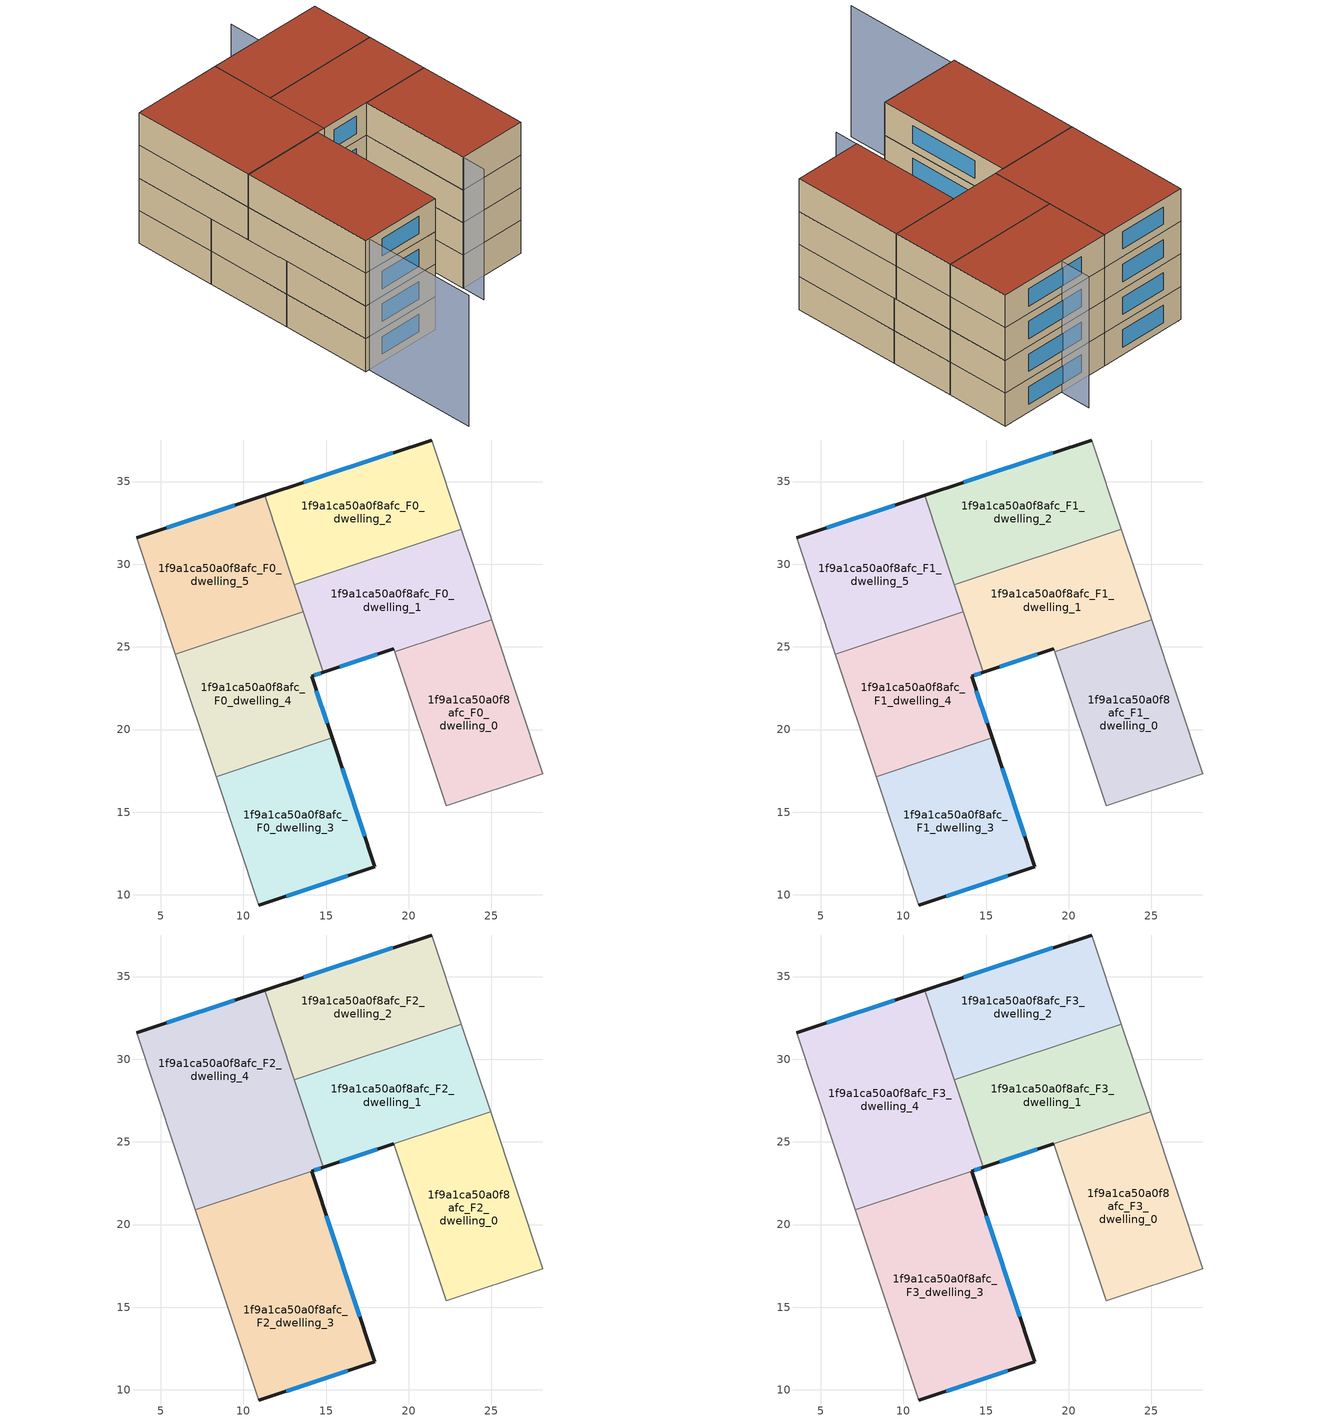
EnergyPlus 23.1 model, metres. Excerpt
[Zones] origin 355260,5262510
1f9a1ca50a0f8afc_F0_dwelling_0
 floor ground (EU_floor_Construction): 25.01,26.65 28.11,17.32 22.26,15.38 19.16,24.7 z0
 wall adiabatic (EU_wall_Construction): 19.16,24.7 22.26,15.38 28.11,17.32 25.01,26.65 z0:3
 wall to 1f9a1ca50a0f8afc_F0_dwelling_1 (EU_wall_Construction): 25.01,26.65 19.16,24.7 z0:3
1f9a1ca50a0f8afc_F0_dwelling_1
 floor ground (EU_floor_Construction): 23.19,32.12 25.01,26.65 19.16,24.7 19.1,24.88 14.84,23.47 13.09,28.76 z0
 wall outside (EU_wall_Construction): 14.84,23.47 19.1,24.88 z0:3
 wall to 1f9a1ca50a0f8afc_F0_dwelling_2 (EU_wall_Construction): 23.19,32.12 13.09,28.76 z0:3
 wall adiabatic (EU_wall_Construction): 25.01,26.65 23.19,32.12 / 19.1,24.88 19.16,24.7 z0:3
 wall to 1f9a1ca50a0f8afc_F0_dwelling_4 (EU_wall_Construction): 13.63,27.13 14.84,23.47 z0:3
 wall to 1f9a1ca50a0f8afc_F0_dwelling_5 (EU_wall_Construction): 13.09,28.76 13.63,27.13 z0:3
 window (EU_Window_Construction): 15.84,23.8 18.1,24.55 z0.7:2.3
1f9a1ca50a0f8afc_F0_dwelling_2
 floor ground (EU_floor_Construction): 21.4,37.51 23.19,32.12 13.09,28.76 11.29,34.17 z0
 wall outside (EU_wall_Construction): 21.4,37.51 11.29,34.17 z0:3
 wall adiabatic (EU_wall_Construction): 23.19,32.12 21.4,37.51 z0:3
 wall to 1f9a1ca50a0f8afc_F0_dwelling_5 (EU_wall_Construction): 11.29,34.17 13.09,28.76 z0:3
 window (EU_Window_Construction): 19.02,36.73 13.66,34.96 z0.7:2.3
1f9a1ca50a0f8afc_F0_dwelling_3
 floor ground (EU_floor_Construction): 15.36,19.49 17.95,11.71 10.93,9.39 8.35,17.16 z0
 wall outside (EU_wall_Construction): 10.93,9.39 17.95,11.71 15.36,19.49 z0:3
 wall to 1f9a1ca50a0f8afc_F0_dwelling_4 (EU_wall_Construction): 15.36,19.49 8.35,17.16 z0:3
 wall adiabatic (EU_wall_Construction): 8.35,17.16 10.93,9.39 z0:3
 window (EU_Window_Construction): 17.34,13.54 15.97,17.66 / 12.58,9.94 16.3,11.16 z0.7:2.3
1f9a1ca50a0f8afc_F0_dwelling_4
 floor ground (EU_floor_Construction): 13.63,27.13 14.84,23.47 14.12,23.24 15.36,19.49 8.35,17.16 5.89,24.56 z0
 wall outside (EU_wall_Construction): 15.36,19.49 14.12,23.24 14.84,23.47 z0:3
 wall to 1f9a1ca50a0f8afc_F0_dwelling_5 (EU_wall_Construction): 13.63,27.13 5.89,24.56 z0:3
 wall adiabatic (EU_wall_Construction): 5.89,24.56 8.35,17.16 z0:3
 window (EU_Window_Construction): 14.29,23.29 14.67,23.42 / 15.07,20.37 14.41,22.36 z0.7:2.3
1f9a1ca50a0f8afc_F0_dwelling_5
 floor ground (EU_floor_Construction): 11.29,34.17 13.63,27.13 5.89,24.56 3.54,31.61 z0
 wall outside (EU_wall_Construction): 11.29,34.17 3.54,31.61 z0:3
 wall adiabatic (EU_wall_Construction): 3.54,31.61 5.89,24.56 z0:3
 window (EU_Window_Construction): 9.47,33.57 5.36,32.21 z0.7:2.3
1f9a1ca50a0f8afc_F1_dwelling_0
 floor to 1f9a1ca50a0f8afc_F0_dwelling_0 (EU_floor_Construction): 25.01,26.65 28.11,17.32 22.26,15.38 19.16,24.7 z3
 wall adiabatic (EU_wall_Construction): 19.16,24.7 22.26,15.38 28.11,17.32 25.01,26.65 z3:6
 wall to 1f9a1ca50a0f8afc_F1_dwelling_1 (EU_wall_Construction): 25.01,26.65 19.16,24.7 z3:6
1f9a1ca50a0f8afc_F1_dwelling_1
 floor to 1f9a1ca50a0f8afc_F0_dwelling_1 (EU_floor_Construction): 23.19,32.12 25.01,26.65 19.16,24.7 19.1,24.88 14.84,23.47 13.09,28.76 z3
 wall outside (EU_wall_Construction): 14.84,23.47 19.1,24.88 z3:6
 wall to 1f9a1ca50a0f8afc_F1_dwelling_2 (EU_wall_Construction): 23.19,32.12 13.09,28.76 z3:6
 wall adiabatic (EU_wall_Construction): 25.01,26.65 23.19,32.12 / 19.1,24.88 19.16,24.7 z3:6
 wall to 1f9a1ca50a0f8afc_F1_dwelling_4 (EU_wall_Construction): 13.63,27.13 14.84,23.47 z3:6
 wall to 1f9a1ca50a0f8afc_F1_dwelling_5 (EU_wall_Construction): 13.09,28.76 13.63,27.13 z3:6
 window (EU_Window_Construction): 15.84,23.8 18.1,24.55 z3.7:5.3
 roof outside (EU_roof_Construction): 24.95,26.82 14.84,23.47 19.1,24.88 z6
1f9a1ca50a0f8afc_F1_dwelling_2
 floor to 1f9a1ca50a0f8afc_F0_dwelling_2 (EU_floor_Construction): 21.4,37.51 23.19,32.12 13.09,28.76 11.29,34.17 z3
 wall outside (EU_wall_Construction): 21.4,37.51 11.29,34.17 z3:6
 wall adiabatic (EU_wall_Construction): 23.19,32.12 21.4,37.51 z3:6
 wall to 1f9a1ca50a0f8afc_F1_dwelling_5 (EU_wall_Construction): 11.29,34.17 13.09,28.76 z3:6
 window (EU_Window_Construction): 19.02,36.73 13.66,34.96 z3.7:5.3
1f9a1ca50a0f8afc_F1_dwelling_3
 floor to 1f9a1ca50a0f8afc_F0_dwelling_3 (EU_floor_Construction): 15.36,19.49 17.95,11.71 10.93,9.39 8.35,17.16 z3
 wall outside (EU_wall_Construction): 10.93,9.39 17.95,11.71 15.36,19.49 z3:6
 wall to 1f9a1ca50a0f8afc_F1_dwelling_4 (EU_wall_Construction): 15.36,19.49 8.35,17.16 z3:6
 wall adiabatic (EU_wall_Construction): 8.35,17.16 10.93,9.39 z3:6
 window (EU_Window_Construction): 17.34,13.54 15.97,17.66 / 12.58,9.94 16.3,11.16 z3.7:5.3
1f9a1ca50a0f8afc_F1_dwelling_4
 floor to 1f9a1ca50a0f8afc_F0_dwelling_4 (EU_floor_Construction): 13.63,27.13 14.84,23.47 14.12,23.24 15.36,19.49 8.35,17.16 5.89,24.56 z3
 wall outside (EU_wall_Construction): 15.36,19.49 14.12,23.24 14.84,23.47 z3:6
 wall to 1f9a1ca50a0f8afc_F1_dwelling_5 (EU_wall_Construction): 13.63,27.13 5.89,24.56 z3:6
 wall adiabatic (EU_wall_Construction): 5.89,24.56 8.35,17.16 z3:6
 window (EU_Window_Construction): 14.29,23.29 14.67,23.42 / 15.07,20.37 14.41,22.36 z3.7:5.3
1f9a1ca50a0f8afc_F1_dwelling_5
 floor to 1f9a1ca50a0f8afc_F0_dwelling_5 (EU_floor_Construction): 11.29,34.17 13.63,27.13 5.89,24.56 3.54,31.61 z3
 wall outside (EU_wall_Construction): 11.29,34.17 3.54,31.61 z3:6
 wall adiabatic (EU_wall_Construction): 3.54,31.61 5.89,24.56 z3:6
 window (EU_Window_Construction): 9.47,33.57 5.36,32.21 z3.7:5.3
1f9a1ca50a0f8afc_F2_dwelling_0
 floor to 1f9a1ca50a0f8afc_F1_dwelling_0 (EU_floor_Construction): 25.01,26.65 28.11,17.32 22.26,15.38 19.16,24.7 z6
 floor to 1f9a1ca50a0f8afc_F1_dwelling_1 (EU_floor_Construction): 24.95,26.82 25.01,26.65 19.16,24.7 19.1,24.88 z6
 wall adiabatic (EU_wall_Construction): 19.1,24.88 22.26,15.38 28.11,17.32 24.95,26.83 z6:9
 wall to 1f9a1ca50a0f8afc_F2_dwelling_1 (EU_wall_Construction): 24.95,26.83 19.09,24.88 z6:9
1f9a1ca50a0f8afc_F2_dwelling_1
 floor to 1f9a1ca50a0f8afc_F1_dwelling_1 (EU_floor_Construction): 23.19,32.12 24.95,26.82 14.84,23.47 13.09,28.76 z6
 wall outside (EU_wall_Construction): 14.84,23.47 19.09,24.88 z6:9
 wall adiabatic (EU_wall_Construction): 24.95,26.83 23.19,32.12 z6:9
 wall to 1f9a1ca50a0f8afc_F2_dwelling_2 (EU_wall_Construction): 23.19,32.12 13.09,28.76 z6:9
 wall to 1f9a1ca50a0f8afc_F2_dwelling_4 (EU_wall_Construction): 13.09,28.76 14.84,23.47 z6:9
 window (EU_Window_Construction): 15.84,23.81 18.1,24.55 z6.7:8.3
1f9a1ca50a0f8afc_F2_dwelling_2
 floor to 1f9a1ca50a0f8afc_F1_dwelling_2 (EU_floor_Construction): 21.4,37.51 23.19,32.12 13.09,28.76 11.29,34.17 z6
 wall outside (EU_wall_Construction): 21.4,37.51 11.29,34.17 z6:9
 wall adiabatic (EU_wall_Construction): 23.19,32.12 21.4,37.51 z6:9
 wall to 1f9a1ca50a0f8afc_F2_dwelling_4 (EU_wall_Construction): 11.29,34.17 13.08,28.76 z6:9
 window (EU_Window_Construction): 19.02,36.73 13.66,34.96 z6.7:8.3
1f9a1ca50a0f8afc_F2_dwelling_3
 floor to 1f9a1ca50a0f8afc_F1_dwelling_3 (EU_floor_Construction): 15.36,19.49 17.95,11.71 10.93,9.39 8.35,17.16 z6
 floor to 1f9a1ca50a0f8afc_F1_dwelling_4 (EU_floor_Construction): 14.12,23.24 15.36,19.49 8.35,17.16 7.1,20.9 z6
 wall outside (EU_wall_Construction): 10.93,9.39 17.95,11.71 14.12,23.24 z6:9
 wall adiabatic (EU_wall_Construction): 7.1,20.9 10.93,9.39 z6:9
 wall to 1f9a1ca50a0f8afc_F2_dwelling_4 (EU_wall_Construction): 14.12,23.24 7.1,20.9 z6:9
 window (EU_Window_Construction): 17.05,14.42 15.02,20.53 / 12.58,9.94 16.3,11.16 z6.7:8.3
1f9a1ca50a0f8afc_F2_dwelling_4
 floor to 1f9a1ca50a0f8afc_F1_dwelling_4 (EU_floor_Construction): 13.63,27.13 14.84,23.47 7.1,20.9 5.89,24.56 z6
 floor to 1f9a1ca50a0f8afc_F1_dwelling_5 (EU_floor_Construction): 11.29,34.17 13.63,27.13 5.89,24.56 3.54,31.61 z6
 wall outside (EU_wall_Construction): 11.29,34.17 3.54,31.61 / 14.12,23.23 14.84,23.47 z6:9
 wall adiabatic (EU_wall_Construction): 3.54,31.61 7.1,20.9 z6:9
 window (EU_Window_Construction): 9.47,33.57 5.36,32.21 / 14.29,23.29 14.67,23.42 z6.7:8.3
1f9a1ca50a0f8afc_F3_dwelling_0
 floor to 1f9a1ca50a0f8afc_F2_dwelling_0 (EU_floor_Construction): 24.95,26.83 28.11,17.32 22.26,15.38 19.1,24.88 z9
 wall adiabatic (EU_wall_Construction): 19.1,24.88 22.26,15.38 28.11,17.32 24.95,26.83 z9:12
 wall to 1f9a1ca50a0f8afc_F3_dwelling_1 (EU_wall_Construction): 24.95,26.83 19.09,24.88 z9:12
 roof outside (EU_roof_Construction): 28.11,17.32 24.95,26.83 19.1,24.88 22.26,15.38 z12
1f9a1ca50a0f8afc_F3_dwelling_1
 floor to 1f9a1ca50a0f8afc_F2_dwelling_1 (EU_floor_Construction): 23.19,32.12 24.95,26.83 14.84,23.47 13.09,28.76 z9
 wall outside (EU_wall_Construction): 14.84,23.47 19.09,24.88 z9:12
 wall adiabatic (EU_wall_Construction): 24.95,26.83 23.19,32.12 z9:12
 wall to 1f9a1ca50a0f8afc_F3_dwelling_2 (EU_wall_Construction): 23.19,32.12 13.09,28.76 z9:12
 wall to 1f9a1ca50a0f8afc_F3_dwelling_4 (EU_wall_Construction): 13.09,28.76 14.84,23.47 z9:12
 window (EU_Window_Construction): 15.84,23.81 18.1,24.55 z9.7:11.3
 roof outside (EU_roof_Construction): 24.95,26.83 23.19,32.12 13.09,28.76 14.84,23.47 z12
1f9a1ca50a0f8afc_F3_dwelling_2
 floor to 1f9a1ca50a0f8afc_F2_dwelling_2 (EU_floor_Construction): 21.4,37.51 23.19,32.12 13.09,28.76 11.29,34.17 z9
 wall outside (EU_wall_Construction): 21.4,37.51 11.29,34.17 z9:12
 wall adiabatic (EU_wall_Construction): 23.19,32.12 21.4,37.51 z9:12
 wall to 1f9a1ca50a0f8afc_F3_dwelling_4 (EU_wall_Construction): 11.29,34.17 13.08,28.76 z9:12
 window (EU_Window_Construction): 19.02,36.73 13.66,34.96 z9.7:11.3
 roof outside (EU_roof_Construction): 23.19,32.12 21.4,37.51 11.29,34.17 13.09,28.76 z12
1f9a1ca50a0f8afc_F3_dwelling_3
 floor to 1f9a1ca50a0f8afc_F2_dwelling_3 (EU_floor_Construction): 14.12,23.24 17.95,11.71 10.93,9.39 7.1,20.9 z9
 wall outside (EU_wall_Construction): 10.93,9.39 17.95,11.71 14.12,23.24 z9:12
 wall adiabatic (EU_wall_Construction): 7.1,20.9 10.93,9.39 z9:12
 wall to 1f9a1ca50a0f8afc_F3_dwelling_4 (EU_wall_Construction): 14.12,23.24 7.1,20.9 z9:12
 window (EU_Window_Construction): 17.05,14.42 15.02,20.53 / 12.58,9.94 16.3,11.16 z9.7:11.3
 roof outside (EU_roof_Construction): 17.95,11.71 14.12,23.24 7.1,20.9 10.93,9.39 z12
1f9a1ca50a0f8afc_F3_dwelling_4
 floor to 1f9a1ca50a0f8afc_F2_dwelling_4 (EU_floor_Construction): 11.29,34.17 14.84,23.47 7.1,20.9 3.54,31.61 z9
 wall outside (EU_wall_Construction): 11.29,34.17 3.54,31.61 / 14.12,23.23 14.84,23.47 z9:12
 wall adiabatic (EU_wall_Construction): 3.54,31.61 7.1,20.9 z9:12
 window (EU_Window_Construction): 9.47,33.57 5.36,32.21 / 14.29,23.29 14.67,23.42 z9.7:11.3
 roof outside (EU_roof_Construction): 14.84,23.47 11.29,34.17 3.54,31.61 7.1,20.9 z12
shading: 3.82,31.74 14.47,-0.27 / 22.92,13.35 14.81,38.33 z0:12
[Building]
EU S2 Campaign: North Axis=0; Terrain=City; Solar Distribution=FullExterior
[Site:Location]
Budapest.Ferenc.Liszt.Intl.AP: Latitude=47.437; Longitude=19.256; Time Zone=1; Elevation=185
[SizingPeriod:WeatherFileDays]
AnnualSizingPeriod: Begin Month=1; Begin Day of Month=1; End Month=12; End Day of Month=31; Day of Week for Start Day=Monday; Use Weather File Daylight Saving Period=No; Use Weather File Rain and Snow Indicators=No
[MATERIAL]
EU_InternalMass_Material: Roughness=MediumRough; Thickness=0.1; Conductivity=1; Density=1800; Specific Heat=900; Thermal Absorptance=0.9; Solar Absorptance=0.7; Visible Absorptance=0.7
[MATERIAL:NOMASS] Roughness=MediumRough; Thermal Absorptance=0.9; Solar Absorptance=0.7; Visible Absorptance=0.7
Name | Thermal Resistance
EU_wall_NoMass | 0.832559
EU_roof_NoMass | 1.39638
EU_floor_NoMass | 0.872794
[WINDOWMATERIAL:SIMPLEGLAZINGSYSTEM]
EU_Window_SimpleGlazing: UFactor=2.79869; Solar Heat Gain Coefficient=0.75; Visible Transmittance=0.75
[CONSTRUCTION]
EU_wall_Construction: EU_wall_NoMass
EU_roof_Construction: EU_roof_NoMass
EU_floor_Construction: EU_floor_NoMass
EU_Window_Construction: EU_Window_SimpleGlazing
EU_InternalMass_Construction: EU_InternalMass_Material
[ZONE] Type=1; Multiplier=1; Ceiling Height=autocalculate; Floor Area=autocalculate; Part of Total Floor Area=Yes
Name | Volume
1f9a1ca50a0f8afc_F0_dwelling_0; 1f9a1ca50a0f8afc_F1_dwelling_0 | 181.718
1f9a1ca50a0f8afc_F2_dwelling_0; 1f9a1ca50a0f8afc_F3_dwelling_0 | 185.22
1f9a1ca50a0f8afc_F0_dwelling_1; 1f9a1ca50a0f8afc_F1_dwelling_1; 1f9a1ca50a0f8afc_F0_dwelling_5; 1f9a1ca50a0f8afc_F1_dwelling_5 | 181.735
1f9a1ca50a0f8afc_F2_dwelling_1; 1f9a1ca50a0f8afc_F3_dwelling_1 | 178.187
1f9a1ca50a0f8afc_F0_dwelling_2; 1f9a1ca50a0f8afc_F1_dwelling_2; 1f9a1ca50a0f8afc_F2_dwelling_2; 1f9a1ca50a0f8afc_F3_dwelling_2 | 181.709
1f9a1ca50a0f8afc_F0_dwelling_3; 1f9a1ca50a0f8afc_F1_dwelling_3 | 181.734
1f9a1ca50a0f8afc_F2_dwelling_3; 1f9a1ca50a0f8afc_F3_dwelling_3 | 269.219
1f9a1ca50a0f8afc_F0_dwelling_4; 1f9a1ca50a0f8afc_F1_dwelling_4 | 181.724
1f9a1ca50a0f8afc_F2_dwelling_4; 1f9a1ca50a0f8afc_F3_dwelling_4 | 275.988
[INTERNALMASS] Construction=EU_InternalMass_Construction
Name | Zone or ZoneList | Surface Area
1f9a1ca50a0f8afc_F0_dwelling_0_EU_InternalMass | 1f9a1ca50a0f8afc_F0_dwelling_0 | 60.5724
1f9a1ca50a0f8afc_F0_dwelling_1_EU_InternalMass | 1f9a1ca50a0f8afc_F0_dwelling_1 | 60.5785
1f9a1ca50a0f8afc_F0_dwelling_2_EU_InternalMass | 1f9a1ca50a0f8afc_F0_dwelling_2 | 60.5698
1f9a1ca50a0f8afc_F0_dwelling_3_EU_InternalMass | 1f9a1ca50a0f8afc_F0_dwelling_3 | 60.5777
1f9a1ca50a0f8afc_F0_dwelling_4_EU_InternalMass | 1f9a1ca50a0f8afc_F0_dwelling_4 | 60.5746
1f9a1ca50a0f8afc_F0_dwelling_5_EU_InternalMass | 1f9a1ca50a0f8afc_F0_dwelling_5 | 60.5783
1f9a1ca50a0f8afc_F1_dwelling_0_EU_InternalMass | 1f9a1ca50a0f8afc_F1_dwelling_0 | 60.5724
1f9a1ca50a0f8afc_F1_dwelling_1_EU_InternalMass | 1f9a1ca50a0f8afc_F1_dwelling_1 | 60.5785
1f9a1ca50a0f8afc_F1_dwelling_2_EU_InternalMass | 1f9a1ca50a0f8afc_F1_dwelling_2 | 60.5698
1f9a1ca50a0f8afc_F1_dwelling_3_EU_InternalMass | 1f9a1ca50a0f8afc_F1_dwelling_3 | 60.5777
1f9a1ca50a0f8afc_F1_dwelling_4_EU_InternalMass | 1f9a1ca50a0f8afc_F1_dwelling_4 | 60.5746
1f9a1ca50a0f8afc_F1_dwelling_5_EU_InternalMass | 1f9a1ca50a0f8afc_F1_dwelling_5 | 60.5783
1f9a1ca50a0f8afc_F2_dwelling_0_EU_InternalMass | 1f9a1ca50a0f8afc_F2_dwelling_0 | 61.74
1f9a1ca50a0f8afc_F2_dwelling_1_EU_InternalMass | 1f9a1ca50a0f8afc_F2_dwelling_1 | 59.4164
1f9a1ca50a0f8afc_F2_dwelling_2_EU_InternalMass | 1f9a1ca50a0f8afc_F2_dwelling_2 | 60.5698
1f9a1ca50a0f8afc_F2_dwelling_3_EU_InternalMass | 1f9a1ca50a0f8afc_F2_dwelling_3 | 89.7396
1f9a1ca50a0f8afc_F2_dwelling_4_EU_InternalMass | 1f9a1ca50a0f8afc_F2_dwelling_4 | 91.9935
1f9a1ca50a0f8afc_F3_dwelling_0_EU_InternalMass | 1f9a1ca50a0f8afc_F3_dwelling_0 | 61.74
1f9a1ca50a0f8afc_F3_dwelling_1_EU_InternalMass | 1f9a1ca50a0f8afc_F3_dwelling_1 | 59.4164
1f9a1ca50a0f8afc_F3_dwelling_2_EU_InternalMass | 1f9a1ca50a0f8afc_F3_dwelling_2 | 60.5698
1f9a1ca50a0f8afc_F3_dwelling_3_EU_InternalMass | 1f9a1ca50a0f8afc_F3_dwelling_3 | 89.7396
1f9a1ca50a0f8afc_F3_dwelling_4_EU_InternalMass | 1f9a1ca50a0f8afc_F3_dwelling_4 | 91.9935
[OTHEREQUIPMENT] Fuel Type=Electricity; Design Level Calculation Method=Watts/Area; Power per Zone Floor Area=1; Fraction Latent=0; Fraction Radiant=0; Fraction Lost=0; Carbon Dioxide Generation Rate=0; EndUse Subcategory=EU_Step8_InternalGains
Name | Zone or ZoneList or Space or SpaceList | Schedule
EU_Step8_InternalGain_1f9a1ca50a0f8afc_F0_dwelling_0_f000 | 1f9a1ca50a0f8afc_F0_dwelling_0 | EU_Step8_GainSchedule_1f9a1ca50a0f8afc_F0_dwelling_0_f000
EU_Step8_InternalGain_1f9a1ca50a0f8afc_F0_dwelling_1_f000 | 1f9a1ca50a0f8afc_F0_dwelling_1 | EU_Step8_GainSchedule_1f9a1ca50a0f8afc_F0_dwelling_1_f000
EU_Step8_InternalGain_1f9a1ca50a0f8afc_F0_dwelling_2_f000 | 1f9a1ca50a0f8afc_F0_dwelling_2 | EU_Step8_GainSchedule_1f9a1ca50a0f8afc_F0_dwelling_2_f000
EU_Step8_InternalGain_1f9a1ca50a0f8afc_F0_dwelling_3_f000 | 1f9a1ca50a0f8afc_F0_dwelling_3 | EU_Step8_GainSchedule_1f9a1ca50a0f8afc_F0_dwelling_3_f000
EU_Step8_InternalGain_1f9a1ca50a0f8afc_F0_dwelling_4_f000 | 1f9a1ca50a0f8afc_F0_dwelling_4 | EU_Step8_GainSchedule_1f9a1ca50a0f8afc_F0_dwelling_4_f000
EU_Step8_InternalGain_1f9a1ca50a0f8afc_F0_dwelling_5_f000 | 1f9a1ca50a0f8afc_F0_dwelling_5 | EU_Step8_GainSchedule_1f9a1ca50a0f8afc_F0_dwelling_5_f000
EU_Step8_InternalGain_1f9a1ca50a0f8afc_F1_dwelling_0_f000 | 1f9a1ca50a0f8afc_F1_dwelling_0 | EU_Step8_GainSchedule_1f9a1ca50a0f8afc_F1_dwelling_0_f000
EU_Step8_InternalGain_1f9a1ca50a0f8afc_F1_dwelling_1_f000 | 1f9a1ca50a0f8afc_F1_dwelling_1 | EU_Step8_GainSchedule_1f9a1ca50a0f8afc_F1_dwelling_1_f000
EU_Step8_InternalGain_1f9a1ca50a0f8afc_F1_dwelling_2_f000 | 1f9a1ca50a0f8afc_F1_dwelling_2 | EU_Step8_GainSchedule_1f9a1ca50a0f8afc_F1_dwelling_2_f000
EU_Step8_InternalGain_1f9a1ca50a0f8afc_F1_dwelling_3_f000 | 1f9a1ca50a0f8afc_F1_dwelling_3 | EU_Step8_GainSchedule_1f9a1ca50a0f8afc_F1_dwelling_3_f000
EU_Step8_InternalGain_1f9a1ca50a0f8afc_F1_dwelling_4_f000 | 1f9a1ca50a0f8afc_F1_dwelling_4 | EU_Step8_GainSchedule_1f9a1ca50a0f8afc_F1_dwelling_4_f000
EU_Step8_InternalGain_1f9a1ca50a0f8afc_F1_dwelling_5_f000 | 1f9a1ca50a0f8afc_F1_dwelling_5 | EU_Step8_GainSchedule_1f9a1ca50a0f8afc_F1_dwelling_5_f000
EU_Step8_InternalGain_1f9a1ca50a0f8afc_F2_dwelling_0_f000 | 1f9a1ca50a0f8afc_F2_dwelling_0 | EU_Step8_GainSchedule_1f9a1ca50a0f8afc_F2_dwelling_0_f000
EU_Step8_InternalGain_1f9a1ca50a0f8afc_F2_dwelling_1_f000 | 1f9a1ca50a0f8afc_F2_dwelling_1 | EU_Step8_GainSchedule_1f9a1ca50a0f8afc_F2_dwelling_1_f000
EU_Step8_InternalGain_1f9a1ca50a0f8afc_F2_dwelling_2_f000 | 1f9a1ca50a0f8afc_F2_dwelling_2 | EU_Step8_GainSchedule_1f9a1ca50a0f8afc_F2_dwelling_2_f000
EU_Step8_InternalGain_1f9a1ca50a0f8afc_F2_dwelling_3_f000 | 1f9a1ca50a0f8afc_F2_dwelling_3 | EU_Step8_GainSchedule_1f9a1ca50a0f8afc_F2_dwelling_3_f000
EU_Step8_InternalGain_1f9a1ca50a0f8afc_F2_dwelling_4_f000 | 1f9a1ca50a0f8afc_F2_dwelling_4 | EU_Step8_GainSchedule_1f9a1ca50a0f8afc_F2_dwelling_4_f000
EU_Step8_InternalGain_1f9a1ca50a0f8afc_F3_dwelling_0_f000 | 1f9a1ca50a0f8afc_F3_dwelling_0 | EU_Step8_GainSchedule_1f9a1ca50a0f8afc_F3_dwelling_0_f000
EU_Step8_InternalGain_1f9a1ca50a0f8afc_F3_dwelling_1_f000 | 1f9a1ca50a0f8afc_F3_dwelling_1 | EU_Step8_GainSchedule_1f9a1ca50a0f8afc_F3_dwelling_1_f000
EU_Step8_InternalGain_1f9a1ca50a0f8afc_F3_dwelling_2_f000 | 1f9a1ca50a0f8afc_F3_dwelling_2 | EU_Step8_GainSchedule_1f9a1ca50a0f8afc_F3_dwelling_2_f000
EU_Step8_InternalGain_1f9a1ca50a0f8afc_F3_dwelling_3_f000 | 1f9a1ca50a0f8afc_F3_dwelling_3 | EU_Step8_GainSchedule_1f9a1ca50a0f8afc_F3_dwelling_3_f000
EU_Step8_InternalGain_1f9a1ca50a0f8afc_F3_dwelling_4_f000 | 1f9a1ca50a0f8afc_F3_dwelling_4 | EU_Step8_GainSchedule_1f9a1ca50a0f8afc_F3_dwelling_4_f000
[ZONEVENTILATION:DESIGNFLOWRATE] Schedule=EU_AlwaysOn; Design Flow Rate Calculation Method=AirChanges/Hour; Air Changes per Hour=0.475469; Ventilation Type=Natural; Fan Pressure Rise=0; Fan Total Efficiency=1; Constant Term Coefficient=1; Temperature Term Coefficient=0; Velocity Term Coefficient=0; Velocity Squared Term Coefficient=0; Minimum Indoor Temperature=-100; Maximum Indoor Temperature=100; Delta Temperature=-100; Minimum Outdoor Temperature=-100; Maximum Outdoor Temperature=100; Maximum Wind Speed=40
Name | Zone or ZoneList or Space or SpaceList
EU_ConstantAir_1f9a1ca50a0f8afc_F0_dwelling_0 | 1f9a1ca50a0f8afc_F0_dwelling_0
EU_ConstantAir_1f9a1ca50a0f8afc_F0_dwelling_1 | 1f9a1ca50a0f8afc_F0_dwelling_1
EU_ConstantAir_1f9a1ca50a0f8afc_F0_dwelling_2 | 1f9a1ca50a0f8afc_F0_dwelling_2
EU_ConstantAir_1f9a1ca50a0f8afc_F0_dwelling_3 | 1f9a1ca50a0f8afc_F0_dwelling_3
EU_ConstantAir_1f9a1ca50a0f8afc_F0_dwelling_4 | 1f9a1ca50a0f8afc_F0_dwelling_4
EU_ConstantAir_1f9a1ca50a0f8afc_F0_dwelling_5 | 1f9a1ca50a0f8afc_F0_dwelling_5
EU_ConstantAir_1f9a1ca50a0f8afc_F1_dwelling_0 | 1f9a1ca50a0f8afc_F1_dwelling_0
EU_ConstantAir_1f9a1ca50a0f8afc_F1_dwelling_1 | 1f9a1ca50a0f8afc_F1_dwelling_1
EU_ConstantAir_1f9a1ca50a0f8afc_F1_dwelling_2 | 1f9a1ca50a0f8afc_F1_dwelling_2
EU_ConstantAir_1f9a1ca50a0f8afc_F1_dwelling_3 | 1f9a1ca50a0f8afc_F1_dwelling_3
EU_ConstantAir_1f9a1ca50a0f8afc_F1_dwelling_4 | 1f9a1ca50a0f8afc_F1_dwelling_4
EU_ConstantAir_1f9a1ca50a0f8afc_F1_dwelling_5 | 1f9a1ca50a0f8afc_F1_dwelling_5
EU_ConstantAir_1f9a1ca50a0f8afc_F2_dwelling_0 | 1f9a1ca50a0f8afc_F2_dwelling_0
EU_ConstantAir_1f9a1ca50a0f8afc_F2_dwelling_1 | 1f9a1ca50a0f8afc_F2_dwelling_1
EU_ConstantAir_1f9a1ca50a0f8afc_F2_dwelling_2 | 1f9a1ca50a0f8afc_F2_dwelling_2
EU_ConstantAir_1f9a1ca50a0f8afc_F2_dwelling_3 | 1f9a1ca50a0f8afc_F2_dwelling_3
EU_ConstantAir_1f9a1ca50a0f8afc_F2_dwelling_4 | 1f9a1ca50a0f8afc_F2_dwelling_4
EU_ConstantAir_1f9a1ca50a0f8afc_F3_dwelling_0 | 1f9a1ca50a0f8afc_F3_dwelling_0
EU_ConstantAir_1f9a1ca50a0f8afc_F3_dwelling_1 | 1f9a1ca50a0f8afc_F3_dwelling_1
EU_ConstantAir_1f9a1ca50a0f8afc_F3_dwelling_2 | 1f9a1ca50a0f8afc_F3_dwelling_2
EU_ConstantAir_1f9a1ca50a0f8afc_F3_dwelling_3 | 1f9a1ca50a0f8afc_F3_dwelling_3
EU_ConstantAir_1f9a1ca50a0f8afc_F3_dwelling_4 | 1f9a1ca50a0f8afc_F3_dwelling_4
[HVACTEMPLATE:THERMOSTAT] Constant Heating Setpoint=20; Constant Cooling Setpoint=50
EU_HeatOnly_1f9a1ca50a0f8afc_F0_dwelling_0; EU_HeatOnly_1f9a1ca50a0f8afc_F0_dwelling_1; EU_HeatOnly_1f9a1ca50a0f8afc_F0_dwelling_2; EU_HeatOnly_1f9a1ca50a0f8afc_F0_dwelling_3; EU_HeatOnly_1f9a1ca50a0f8afc_F0_dwelling_4; EU_HeatOnly_1f9a1ca50a0f8afc_F0_dwelling_5; EU_HeatOnly_1f9a1ca50a0f8afc_F1_dwelling_0; EU_HeatOnly_1f9a1ca50a0f8afc_F1_dwelling_1; EU_HeatOnly_1f9a1ca50a0f8afc_F1_dwelling_2; EU_HeatOnly_1f9a1ca50a0f8afc_F1_dwelling_3; EU_HeatOnly_1f9a1ca50a0f8afc_F1_dwelling_4; EU_HeatOnly_1f9a1ca50a0f8afc_F1_dwelling_5; EU_HeatOnly_1f9a1ca50a0f8afc_F2_dwelling_0; EU_HeatOnly_1f9a1ca50a0f8afc_F2_dwelling_1; EU_HeatOnly_1f9a1ca50a0f8afc_F2_dwelling_2; EU_HeatOnly_1f9a1ca50a0f8afc_F2_dwelling_3; EU_HeatOnly_1f9a1ca50a0f8afc_F2_dwelling_4; EU_HeatOnly_1f9a1ca50a0f8afc_F3_dwelling_0; EU_HeatOnly_1f9a1ca50a0f8afc_F3_dwelling_1; EU_HeatOnly_1f9a1ca50a0f8afc_F3_dwelling_2; EU_HeatOnly_1f9a1ca50a0f8afc_F3_dwelling_3; EU_HeatOnly_1f9a1ca50a0f8afc_F3_dwelling_4
[HVACTEMPLATE:ZONE:IDEALLOADSAIRSYSTEM] System Availability Schedule=EU_AlwaysOn; Maximum Heating Supply Air Temperature=50; Minimum Cooling Supply Air Temperature=13; Maximum Heating Supply Air Humidity Ratio=0.0156; Minimum Cooling Supply Air Humidity Ratio=0.0077; Heating Limit=NoLimit; Cooling Limit=NoLimit; Heating Availability Schedule=EU_AlwaysOn; Cooling Availability Schedule=EU_CoolingOff; Dehumidification Control Type=ConstantSensibleHeatRatio; Cooling Sensible Heat Ratio=0.7; Dehumidification Setpoint=60; Humidification Control Type=None; Humidification Setpoint=30; Outdoor Air Method=None; Outdoor Air Flow Rate per Person=0.00944; Outdoor Air Flow Rate per Zone Floor Area=0; Outdoor Air Flow Rate per Zone=0; Demand Controlled Ventilation Type=None; Outdoor Air Economizer Type=NoEconomizer; Heat Recovery Type=None; Sensible Heat Recovery Effectiveness=0.7; Latent Heat Recovery Effectiveness=0.65
Name | Template Thermostat
1f9a1ca50a0f8afc_F0_dwelling_0 | EU_HeatOnly_1f9a1ca50a0f8afc_F0_dwelling_0
1f9a1ca50a0f8afc_F0_dwelling_1 | EU_HeatOnly_1f9a1ca50a0f8afc_F0_dwelling_1
1f9a1ca50a0f8afc_F0_dwelling_2 | EU_HeatOnly_1f9a1ca50a0f8afc_F0_dwelling_2
1f9a1ca50a0f8afc_F0_dwelling_3 | EU_HeatOnly_1f9a1ca50a0f8afc_F0_dwelling_3
1f9a1ca50a0f8afc_F0_dwelling_4 | EU_HeatOnly_1f9a1ca50a0f8afc_F0_dwelling_4
1f9a1ca50a0f8afc_F0_dwelling_5 | EU_HeatOnly_1f9a1ca50a0f8afc_F0_dwelling_5
1f9a1ca50a0f8afc_F1_dwelling_0 | EU_HeatOnly_1f9a1ca50a0f8afc_F1_dwelling_0
1f9a1ca50a0f8afc_F1_dwelling_1 | EU_HeatOnly_1f9a1ca50a0f8afc_F1_dwelling_1
1f9a1ca50a0f8afc_F1_dwelling_2 | EU_HeatOnly_1f9a1ca50a0f8afc_F1_dwelling_2
1f9a1ca50a0f8afc_F1_dwelling_3 | EU_HeatOnly_1f9a1ca50a0f8afc_F1_dwelling_3
1f9a1ca50a0f8afc_F1_dwelling_4 | EU_HeatOnly_1f9a1ca50a0f8afc_F1_dwelling_4
1f9a1ca50a0f8afc_F1_dwelling_5 | EU_HeatOnly_1f9a1ca50a0f8afc_F1_dwelling_5
1f9a1ca50a0f8afc_F2_dwelling_0 | EU_HeatOnly_1f9a1ca50a0f8afc_F2_dwelling_0
1f9a1ca50a0f8afc_F2_dwelling_1 | EU_HeatOnly_1f9a1ca50a0f8afc_F2_dwelling_1
1f9a1ca50a0f8afc_F2_dwelling_2 | EU_HeatOnly_1f9a1ca50a0f8afc_F2_dwelling_2
1f9a1ca50a0f8afc_F2_dwelling_3 | EU_HeatOnly_1f9a1ca50a0f8afc_F2_dwelling_3
1f9a1ca50a0f8afc_F2_dwelling_4 | EU_HeatOnly_1f9a1ca50a0f8afc_F2_dwelling_4
1f9a1ca50a0f8afc_F3_dwelling_0 | EU_HeatOnly_1f9a1ca50a0f8afc_F3_dwelling_0
1f9a1ca50a0f8afc_F3_dwelling_1 | EU_HeatOnly_1f9a1ca50a0f8afc_F3_dwelling_1
1f9a1ca50a0f8afc_F3_dwelling_2 | EU_HeatOnly_1f9a1ca50a0f8afc_F3_dwelling_2
1f9a1ca50a0f8afc_F3_dwelling_3 | EU_HeatOnly_1f9a1ca50a0f8afc_F3_dwelling_3
1f9a1ca50a0f8afc_F3_dwelling_4 | EU_HeatOnly_1f9a1ca50a0f8afc_F3_dwelling_4
[SIZING:ZONE] Zone Cooling Design Supply Air Temperature Input Method=SupplyAirTemperature; Zone Cooling Design Supply Air Temperature=13; Zone Heating Design Supply Air Temperature Input Method=SupplyAirTemperature; Zone Heating Design Supply Air Temperature=50; Zone Cooling Design Supply Air Humidity Ratio=0.008; Zone Heating Design Supply Air Humidity Ratio=0.008; Cooling Design Air Flow Method=DesignDay; Cooling Design Air Flow Rate=0; Cooling Minimum Air Flow per Zone Floor Area=0.000762; Cooling Minimum Air Flow=0; Cooling Minimum Air Flow Fraction=0.2; Heating Design Air Flow Method=DesignDay; Heating Design Air Flow Rate=0; Heating Maximum Air Flow per Zone Floor Area=0.002032; Heating Maximum Air Flow=0.141576; Heating Maximum Air Flow Fraction=0.3; Account for Dedicated Outdoor Air System=No; Dedicated Outdoor Air System Control Strategy=NeutralSupplyAir; Dedicated Outdoor Air Low Setpoint Temperature for Design=autosize; Dedicated Outdoor Air High Setpoint Temperature for Design=autosize; Zone Load Sizing Method=Sensible Load Only No Latent Load; Zone Latent Cooling Design Supply Air Humidity Ratio Input Method=HumidityRatioDifference; Zone Cooling Design Supply Air Humidity Ratio Difference=0.005; Zone Latent Heating Design Supply Air Humidity Ratio Input Method=HumidityRatioDifference; Zone Humidification Design Supply Air Humidity Ratio Difference=0.005
1f9a1ca50a0f8afc_F0_dwelling_0; 1f9a1ca50a0f8afc_F0_dwelling_1; 1f9a1ca50a0f8afc_F0_dwelling_2; 1f9a1ca50a0f8afc_F0_dwelling_3; 1f9a1ca50a0f8afc_F0_dwelling_4; 1f9a1ca50a0f8afc_F0_dwelling_5; 1f9a1ca50a0f8afc_F1_dwelling_0; 1f9a1ca50a0f8afc_F1_dwelling_1; 1f9a1ca50a0f8afc_F1_dwelling_2; 1f9a1ca50a0f8afc_F1_dwelling_3; 1f9a1ca50a0f8afc_F1_dwelling_4; 1f9a1ca50a0f8afc_F1_dwelling_5; 1f9a1ca50a0f8afc_F2_dwelling_0; 1f9a1ca50a0f8afc_F2_dwelling_1; 1f9a1ca50a0f8afc_F2_dwelling_2; 1f9a1ca50a0f8afc_F2_dwelling_3; 1f9a1ca50a0f8afc_F2_dwelling_4; 1f9a1ca50a0f8afc_F3_dwelling_0; 1f9a1ca50a0f8afc_F3_dwelling_1; 1f9a1ca50a0f8afc_F3_dwelling_2; 1f9a1ca50a0f8afc_F3_dwelling_3; 1f9a1ca50a0f8afc_F3_dwelling_4
[SCHEDULE:CONSTANT]
Name | Hourly Value
EU_AlwaysOn | 1
EU_CoolingOff | 0
[SCHEDULE:FILE] Column Number=1; Rows to Skip at Top=0; Number of Hours of Data=8760; Column Separator=Comma; Interpolate to Timestep=No; Minutes per Item=60; Adjust Schedule for Daylight Savings=Yes
Name | File
EU_Step8_GainSchedule_1f9a1ca50a0f8afc_F0_dwelling_0_f000 | ../../schedules/1f9a1ca50a0f8afc/1f9a1ca50a0f8afc_F0_dwelling_0_f000_gain.csv
EU_Step8_GainSchedule_1f9a1ca50a0f8afc_F0_dwelling_1_f000 | ../../schedules/1f9a1ca50a0f8afc/1f9a1ca50a0f8afc_F0_dwelling_1_f000_gain.csv
EU_Step8_GainSchedule_1f9a1ca50a0f8afc_F0_dwelling_2_f000 | ../../schedules/1f9a1ca50a0f8afc/1f9a1ca50a0f8afc_F0_dwelling_2_f000_gain.csv
EU_Step8_GainSchedule_1f9a1ca50a0f8afc_F0_dwelling_3_f000 | ../../schedules/1f9a1ca50a0f8afc/1f9a1ca50a0f8afc_F0_dwelling_3_f000_gain.csv
EU_Step8_GainSchedule_1f9a1ca50a0f8afc_F0_dwelling_4_f000 | ../../schedules/1f9a1ca50a0f8afc/1f9a1ca50a0f8afc_F0_dwelling_4_f000_gain.csv
EU_Step8_GainSchedule_1f9a1ca50a0f8afc_F0_dwelling_5_f000 | ../../schedules/1f9a1ca50a0f8afc/1f9a1ca50a0f8afc_F0_dwelling_5_f000_gain.csv
EU_Step8_GainSchedule_1f9a1ca50a0f8afc_F1_dwelling_0_f000 | ../../schedules/1f9a1ca50a0f8afc/1f9a1ca50a0f8afc_F1_dwelling_0_f000_gain.csv
EU_Step8_GainSchedule_1f9a1ca50a0f8afc_F1_dwelling_1_f000 | ../../schedules/1f9a1ca50a0f8afc/1f9a1ca50a0f8afc_F1_dwelling_1_f000_gain.csv
EU_Step8_GainSchedule_1f9a1ca50a0f8afc_F1_dwelling_2_f000 | ../../schedules/1f9a1ca50a0f8afc/1f9a1ca50a0f8afc_F1_dwelling_2_f000_gain.csv
EU_Step8_GainSchedule_1f9a1ca50a0f8afc_F1_dwelling_3_f000 | ../../schedules/1f9a1ca50a0f8afc/1f9a1ca50a0f8afc_F1_dwelling_3_f000_gain.csv
EU_Step8_GainSchedule_1f9a1ca50a0f8afc_F1_dwelling_4_f000 | ../../schedules/1f9a1ca50a0f8afc/1f9a1ca50a0f8afc_F1_dwelling_4_f000_gain.csv
EU_Step8_GainSchedule_1f9a1ca50a0f8afc_F1_dwelling_5_f000 | ../../schedules/1f9a1ca50a0f8afc/1f9a1ca50a0f8afc_F1_dwelling_5_f000_gain.csv
EU_Step8_GainSchedule_1f9a1ca50a0f8afc_F2_dwelling_0_f000 | ../../schedules/1f9a1ca50a0f8afc/1f9a1ca50a0f8afc_F2_dwelling_0_f000_gain.csv
EU_Step8_GainSchedule_1f9a1ca50a0f8afc_F2_dwelling_1_f000 | ../../schedules/1f9a1ca50a0f8afc/1f9a1ca50a0f8afc_F2_dwelling_1_f000_gain.csv
EU_Step8_GainSchedule_1f9a1ca50a0f8afc_F2_dwelling_2_f000 | ../../schedules/1f9a1ca50a0f8afc/1f9a1ca50a0f8afc_F2_dwelling_2_f000_gain.csv
EU_Step8_GainSchedule_1f9a1ca50a0f8afc_F2_dwelling_3_f000 | ../../schedules/1f9a1ca50a0f8afc/1f9a1ca50a0f8afc_F2_dwelling_3_f000_gain.csv
EU_Step8_GainSchedule_1f9a1ca50a0f8afc_F2_dwelling_4_f000 | ../../schedules/1f9a1ca50a0f8afc/1f9a1ca50a0f8afc_F2_dwelling_4_f000_gain.csv
EU_Step8_GainSchedule_1f9a1ca50a0f8afc_F3_dwelling_0_f000 | ../../schedules/1f9a1ca50a0f8afc/1f9a1ca50a0f8afc_F3_dwelling_0_f000_gain.csv
EU_Step8_GainSchedule_1f9a1ca50a0f8afc_F3_dwelling_1_f000 | ../../schedules/1f9a1ca50a0f8afc/1f9a1ca50a0f8afc_F3_dwelling_1_f000_gain.csv
EU_Step8_GainSchedule_1f9a1ca50a0f8afc_F3_dwelling_2_f000 | ../../schedules/1f9a1ca50a0f8afc/1f9a1ca50a0f8afc_F3_dwelling_2_f000_gain.csv
EU_Step8_GainSchedule_1f9a1ca50a0f8afc_F3_dwelling_3_f000 | ../../schedules/1f9a1ca50a0f8afc/1f9a1ca50a0f8afc_F3_dwelling_3_f000_gain.csv
EU_Step8_GainSchedule_1f9a1ca50a0f8afc_F3_dwelling_4_f000 | ../../schedules/1f9a1ca50a0f8afc/1f9a1ca50a0f8afc_F3_dwelling_4_f000_gain.csv
